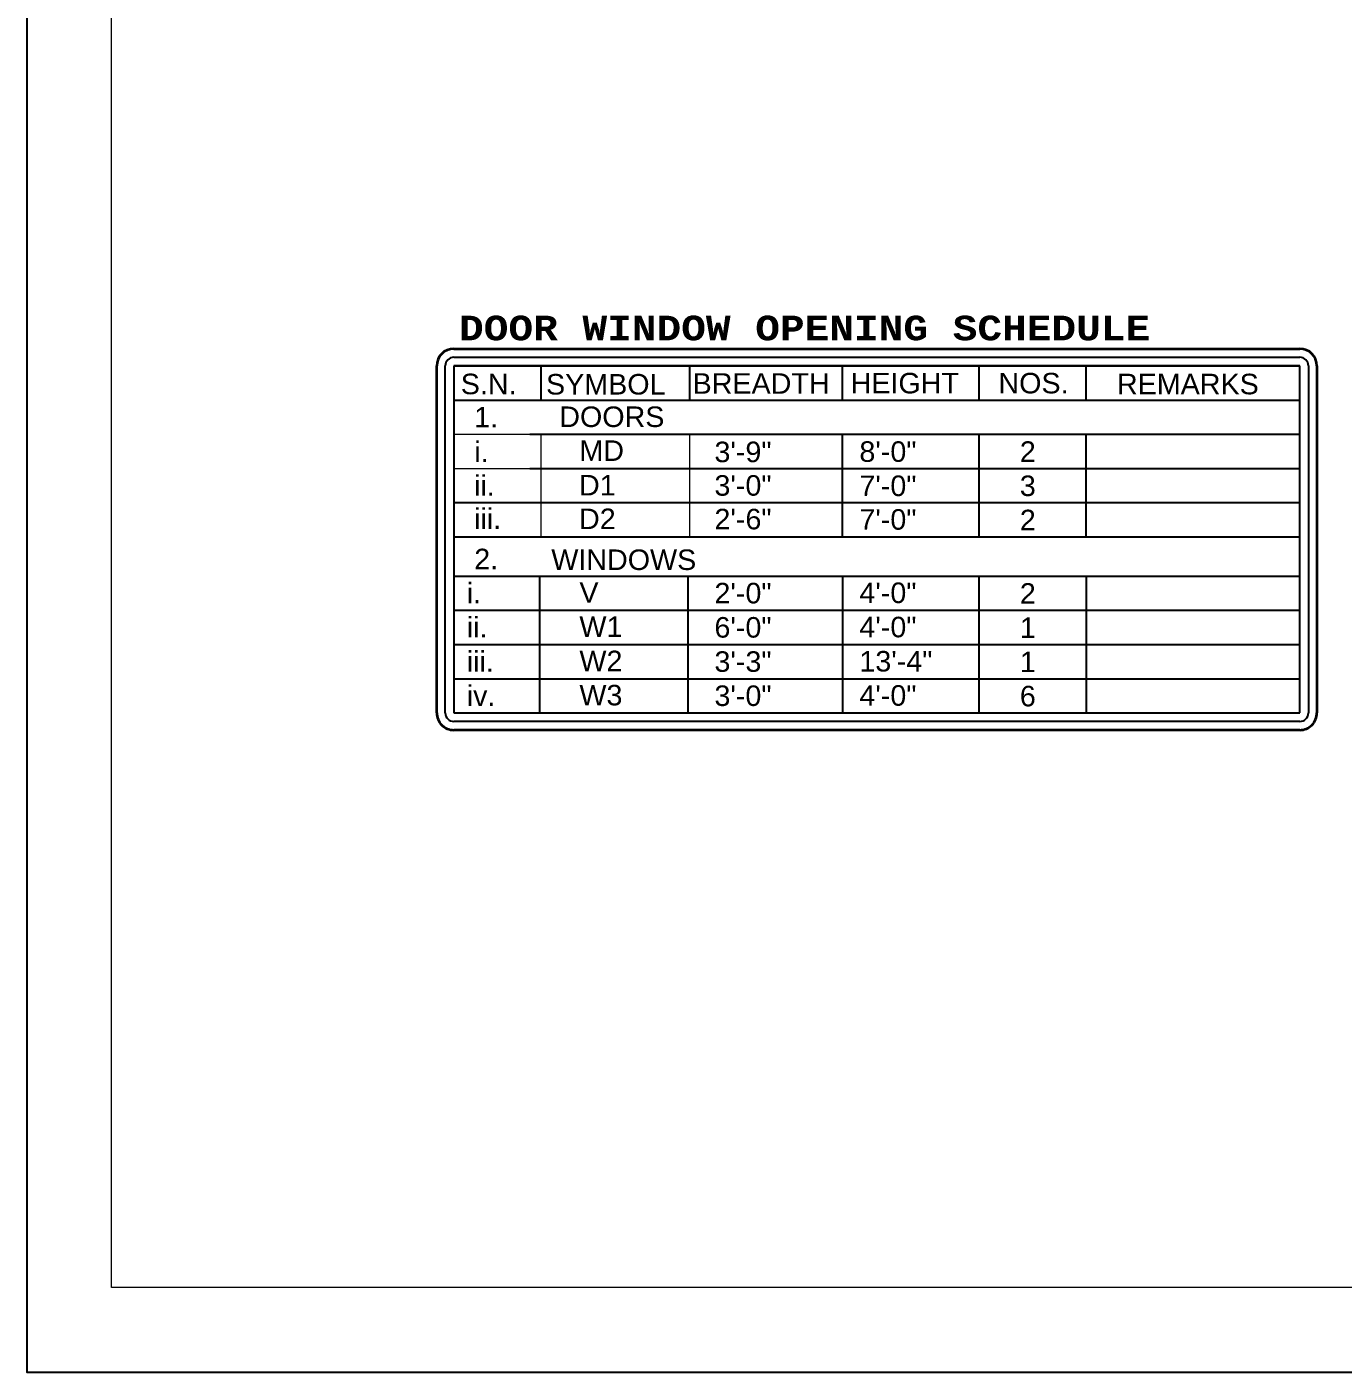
# Model space of a CAD drawing. Header units: inches. Extents: x 10143 to 33197, y -150 to 3760.
# Drawn here: x 17104 to 17826, y -150 to 587 of the extents above; entities that cross this region are included whole.
import ezdxf

# ---------------------------------------------------------------- set-up
doc = ezdxf.new("R2010")
doc.units = ezdxf.units.IN
doc.header["$LTSCALE"] = 0.5
doc.header["$MEASUREMENT"] = 0
for name, color, linetype, lineweight in [('BOUNDARY', 210, 'Continuous', 35), ('ELE1', 3, 'Continuous', 9), ('TEXT', 220, 'Continuous', 9)]:
    doc.layers.add(name, color=color, linetype=linetype, lineweight=lineweight)
doc.styles.add('arial', font='arial.ttf')
doc.styles.add('COURIER', font='courbd.ttf')

msp = doc.modelspace()

# ---------------------------------------------------------------- linework, layer by layer
for p, q in [((17338.47, 405.84), (17802.16, 405.84)), ((17333.78, 210.88), (17333.78, 401.15)), ((17802.16, 401.15), (17338.47, 401.15)), ((17338.47, 401.15), (17338.47, 210.88)), ((17338.47, 401.15), (17802.16, 401.15)), ((17338.47, 401.15), (17338.47, 210.88)), ((17386.19, 401.15), (17386.19, 382.18)), ((17467.73, 401.15), (17467.73, 382.4)), ((17551.41, 401.15), (17551.41, 382.4)), ((17626.43, 382.4), (17626.43, 401.15)), ((17685.01, 382.4), (17685.01, 401.15)), ((17802.16, 210.88), (17802.16, 401.15)), ((17802.16, 304.63), (17802.16, 401.15)), ((17806.85, 401.15), (17806.85, 210.88)), ((17338.47, 382.4), (17802.16, 382.4)), ((17380.12, 363.65), (17802.16, 363.65)), ((17551.41, 363.65), (17551.41, 307.4)), ((17626.43, 307.4), (17626.43, 363.65)), ((17685.01, 307.4), (17685.01, 363.65)), ((17380.12, 344.9), (17802.16, 344.9)), ((17338.47, 326.15), (17802.16, 326.15)), ((17338.47, 307.4), (17802.16, 307.4)), ((17338.47, 285.89), (17802.16, 285.89)), ((17338.47, 285.89), (17802.16, 285.89)), ((17385.61, 210.88), (17385.61, 285.89)), ((17466.97, 210.88), (17466.97, 285.89)), ((17551.78, 210.88), (17551.78, 285.89)), ((17626.43, 210.88), (17626.43, 285.89)), ((17685.33, 210.88), (17685.33, 285.89)), ((17338.47, 267.13), (17802.16, 267.13)), ((17338.47, 248.38), (17802.16, 248.38)), ((17338.47, 229.63), (17802.16, 229.63)), ((17338.47, 210.88), (17802.16, 210.88)), ((17338.47, 210.88), (17802.16, 210.88)), ((17338.47, 210.88), (17802.16, 210.88)), ((17338.47, 210.88), (17802.16, 210.88)), ((17338.47, 210.88), (17802.16, 210.88)), ((17802.16, 206.19), (17338.47, 206.19))]:
    msp.add_line(p, q)
for centre, start, end in [((17338.47, 401.15), 90, 180), ((17802.16, 401.15), 0, 90), ((17338.47, 210.88), 180, 270), ((17802.16, 210.88), 270, 0)]:
    msp.add_arc(centre, 4.69, start, end)
at = {"layer": 'BOUNDARY'}
for p, q in [((17338.47, 410.52), (17802.16, 410.52)), ((17329.09, 210.88), (17329.09, 401.15)), ((17811.53, 401.15), (17811.53, 210.88)), ((17802.16, 201.5), (17338.47, 201.5))]:
    msp.add_line(p, q, dxfattribs=at)
for centre, start, end in [((17338.47, 401.15), 90, 180), ((17802.16, 401.15), 0, 90), ((17338.47, 210.88), 179.99824, 270), ((17802.16, 210.88), 270, 0.00176)]:
    msp.add_arc(centre, 9.37, start, end, dxfattribs=at)
at = {"layer": 'Defpoints'}
msp.add_lwpolyline([(20282.07, 2097.54), (17104.47, 2097.54), (17104.47, -150.43), (20282.07, -150.43)], close=True, dxfattribs=at)
at = {"layer": 'ELE1'}
msp.add_lwpolyline([(17150.79, 2051.22), (20235.76, 2051.22), (20235.76, -104.11), (17150.79, -104.11)], close=True, dxfattribs=at)
at = {"layer": 'TEXT'}
for p, q in [((17338.47, 363.65), (17380.12, 363.65)), ((17386.19, 363.65), (17386.19, 307.4)), ((17467.73, 363.65), (17467.73, 307.4)), ((17338.47, 344.9), (17380.12, 344.9)), ((17338.47, 326.15), (17380.12, 326.15))]:
    msp.add_line(p, q, dxfattribs=at)

# ---------------------------------------------------------------- texts
at = {"style": 'COURIER'}
msp.add_text('DOOR WINDOW OPENING SCHEDULE', height=13.5, dxfattribs=at).set_placement((17341.34, 415.13))
at = {"layer": 'TEXT', "style": 'arial'}
for s, p in [('S.N.', (17342.28, 385.58)), ('SYMBOL', (17389.01, 385.41)), ('BREADTH', (17469.35, 385.84)), ('HEIGHT', (17555.98, 386.03)), ('NOS.', (17636.99, 386.03)), ('REMARKS', (17701.95, 385.54)), ('1.', (17349.67, 367.4)), ('DOORS', (17396.28, 367.6)), ('i.', (17349.67, 348.39)), ('MD', (17407.31, 349.03)), ('3\'-9"', (17481.33, 348.34)), ('8\'-0"', (17560.77, 348.51)), ('2', (17648.71, 348.51)), ('ii.', (17349.57, 329.9)), ('D1', (17407.1, 330.09)), ('3\'-0"', (17481.33, 329.96)), ('7\'-0"', (17560.77, 329.76)), ('3', (17648.71, 329.76)), ('iii.', (17349.57, 311.74)), ('D2', (17407.1, 311.65)), ('2\'-6"', (17481.33, 311.52)), ('7\'-0"', (17560.77, 311.32)), ('2', (17648.71, 311.01)), ('2.', (17349.67, 289.63)), ('WINDOWS', (17391.91, 289.23)), ('i.', (17345.56, 270.98)), ('V', (17407.31, 271.26)), ('2\'-0"', (17481.33, 270.93)), ('4\'-0"', (17560.77, 271.1)), ('2', (17648.71, 270.75)), ('ii.', (17345.56, 252.23)), ('W1', (17407.31, 252.51)), ('6\'-0"', (17481.33, 252.17)), ('4\'-0"', (17560.77, 252.34)), ('1', (17648.71, 251.99)), ('iii.', (17345.56, 233.48)), ('W2', (17407.31, 233.76)), ('3\'-3"', (17481.33, 233.42)), ('13\'-4"', (17560.77, 233.59)), ('1', (17648.71, 233.24)), ('iv.', (17345.56, 214.72)), ('W3', (17407.31, 215.02)), ('3\'-0"', (17481.33, 214.69)), ('4\'-0"', (17560.77, 214.84)), ('6', (17648.71, 214.49))]:
    msp.add_text(s, height=11.25, dxfattribs=at).set_placement(p)

doc.saveas('drawing.dxf')
